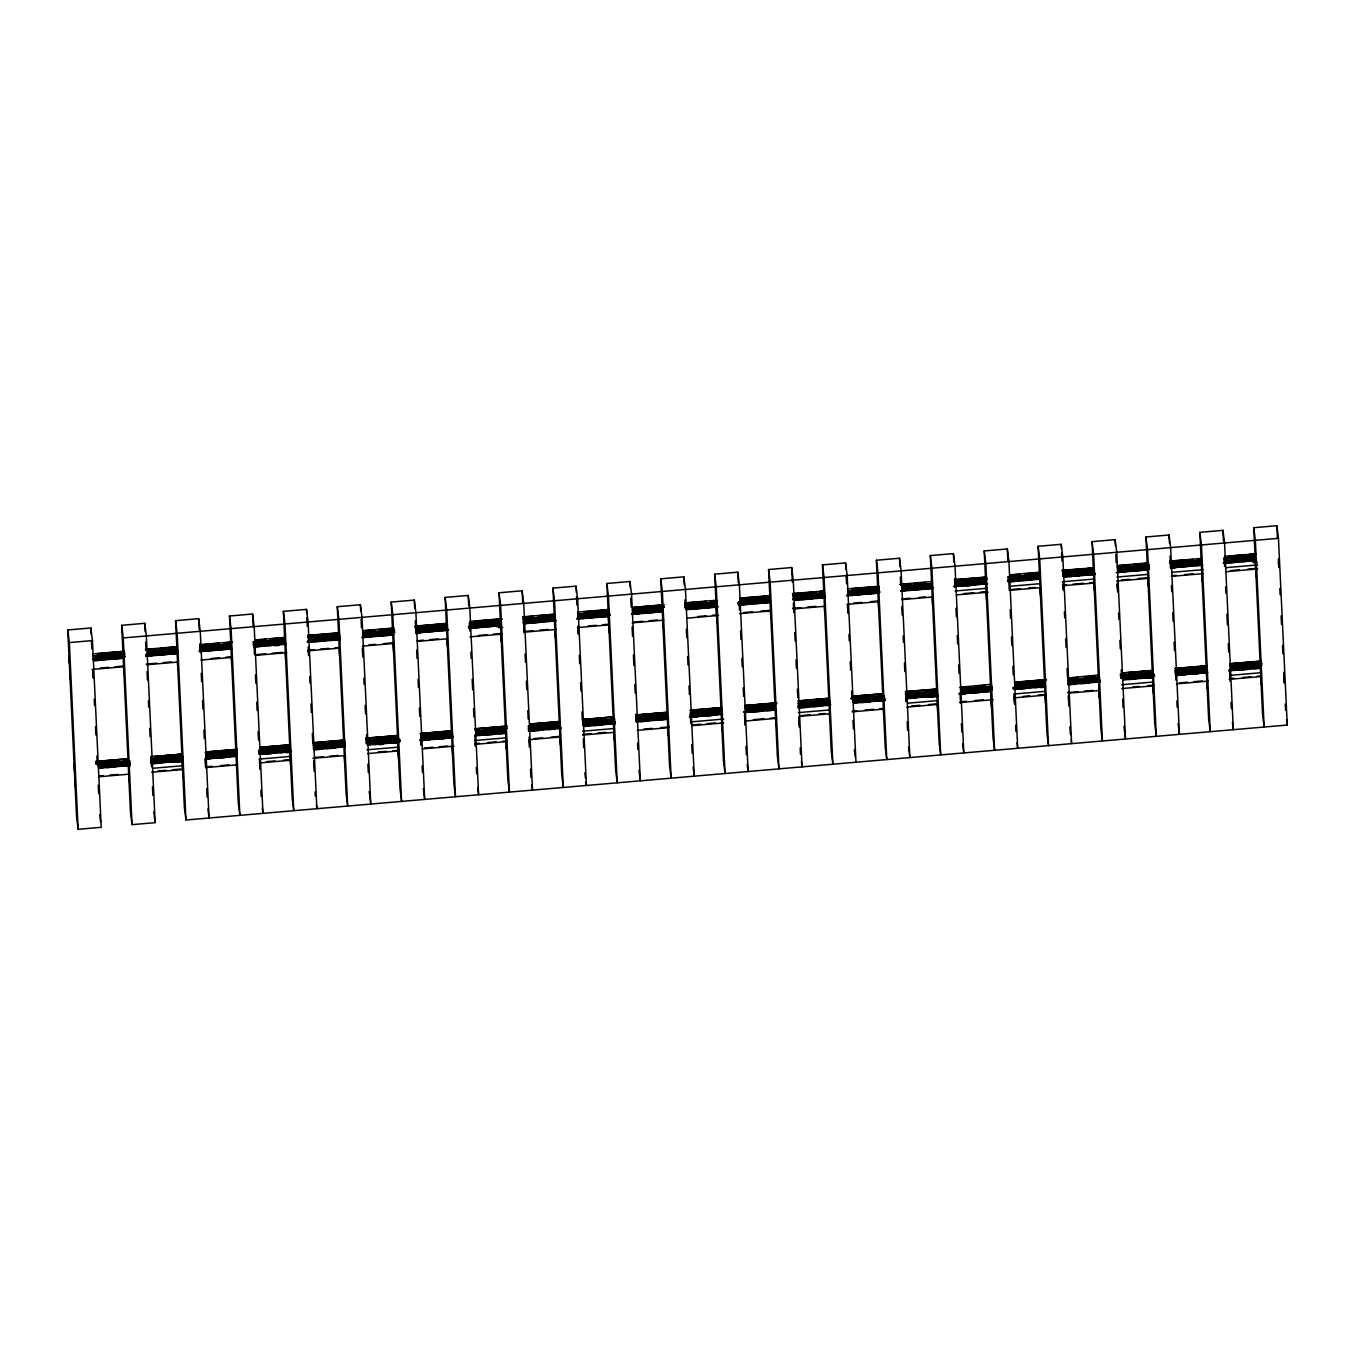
<?xml version="1.0" encoding="UTF-8"?>
<svg xmlns="http://www.w3.org/2000/svg" width="1355" height="1355" viewBox="0 0 1355 1355"><rect width="100%" height="100%" fill="white"/><g stroke="black" fill="none" stroke-linecap="round" stroke-linejoin="round"><path stroke-width="1.5" d="M67.75 629.956L90.853 627.975L92.445 640.593L101.235 827.295L78.133 829.294L76.541 816.675L67.75 629.956L69.342 642.575L78.133 829.294M121.662 625.316L144.765 623.317L146.357 635.935L155.148 822.654L132.045 824.653L130.453 812.035L121.662 625.316L123.254 637.934L132.045 824.653M1253.765 527.705L1255.357 540.323L1264.147 727.025L1262.555 714.407L1253.765 527.705L1276.867 525.706L1278.459 538.325L1287.25 725.044L185.957 819.995L184.365 807.377L175.574 620.658L198.677 618.676L200.269 631.295L209.06 818.014L207.925 808.986M229.486 616.017L231.078 628.635L239.869 815.354L238.26 802.736L229.486 616.017L252.589 614.018L254.181 626.637L262.972 813.356L262.277 807.953M283.381 611.376L284.99 623.994L293.764 810.697L292.172 798.078L283.381 611.376L306.501 609.377L308.093 621.996L316.884 808.715L316.426 805.107M337.293 606.718L338.886 619.337L347.676 806.056L346.084 793.437L337.293 606.718L360.396 604.737L362.005 617.355L370.779 804.057L369.187 791.439M391.205 602.077L392.798 614.696L401.588 801.398L399.996 788.779L391.205 602.077L414.308 600.079L415.9 612.697L424.691 799.416L423.336 788.593M445.118 597.42L446.71 610.038L455.5 796.757L453.908 784.139L445.118 597.42L468.22 595.438L469.812 608.056L478.603 794.758L477.688 787.56M499.03 592.779L500.622 605.397L509.412 792.099L507.82 779.481L499.03 592.779L522.132 590.78L523.724 603.398L532.515 790.117L531.837 784.714M552.942 588.121L554.534 600.739L563.324 787.458L561.732 774.84L552.942 588.121L576.044 586.139L577.637 598.758L586.427 785.46L585.97 781.869M606.854 583.48L608.446 596.098L617.236 782.817L615.627 770.199L606.854 583.48L629.956 581.481L631.549 594.1L640.339 780.819L638.967 769.996M660.749 578.822L662.358 591.457L671.132 778.16L669.539 765.541L660.749 578.822L683.869 576.84L685.461 589.459L694.251 776.178L693.099 767.15M714.661 574.181L716.253 586.8L725.044 773.519L723.451 760.9L714.661 574.181L737.764 572.183L739.373 584.801L748.146 771.52L747.249 764.305M768.573 569.54L770.165 582.159L778.956 768.861L777.364 756.242L768.573 569.54L791.676 567.542L793.268 580.16L802.058 766.879L801.381 761.459M822.485 564.883L824.077 577.501L832.868 764.22L831.276 751.602L822.485 564.883L845.588 562.901L847.18 575.519L855.97 762.221M876.397 560.242L877.989 572.86L886.78 759.562L885.188 746.944L876.397 560.242L899.5 558.243L901.092 570.862L909.883 757.581L908.511 746.757M930.309 555.584L931.901 568.202L940.692 754.921L939.1 742.303L930.309 555.584L953.412 553.602L955.004 566.221L963.795 752.923L962.66 743.912M984.221 550.943L985.813 563.561L994.604 750.264L992.995 737.645L984.221 550.943L1007.324 548.944L1008.916 561.563L1017.707 748.282L1017.012 742.879M1038.116 546.285L1039.725 558.904L1048.499 745.623L1046.907 733.004L1038.116 546.285L1061.236 544.304L1062.828 556.922L1071.619 743.624L1071.161 740.033M1092.028 541.644L1093.62 554.263L1102.411 740.982L1100.819 728.363L1092.028 541.644L1115.131 539.646L1116.74 552.264L1125.514 738.983L1123.922 726.365M1145.94 536.987L1147.533 549.605L1156.323 736.324L1154.731 723.706L1145.94 536.987L1169.043 535.005L1170.635 547.623L1179.426 734.342L1178.071 723.519M1199.852 532.346L1201.445 544.964L1210.235 731.683L1208.643 719.065L1199.852 532.346L1222.955 530.347L1224.547 542.965L1233.338 729.684L1232.423 722.469M69.342 642.575L92.445 640.593M123.254 637.934L1278.459 538.325M92.784 653.906L124.406 651.196M145.476 649.367L177.099 646.657M200.269 644.641L231.891 641.948M255.079 639.916L284.584 637.409M307.771 635.376L339.377 632.7M362.564 630.651L394.186 627.975M415.257 626.112L446.862 623.452L415.257 626.315M470.049 621.386L501.672 618.727M522.742 616.83L554.364 614.188M577.535 612.104L609.157 609.479M632.345 607.379L663.95 604.77M716.643 600.231L685.037 602.84L685.274 607.684M739.83 598.114L769.335 595.692M792.523 593.575L824.145 590.983M847.315 588.849L878.938 586.275M900.008 584.31L931.698 581.532M954.801 579.584L986.423 577.01M1009.611 574.859L1039.183 572.267M1062.303 570.32L1093.925 567.762M1117.096 565.594L1148.786 562.816M1169.788 561.038L1201.411 558.514L1197.193 558.904M1224.581 556.312L1256.204 553.805M97.001 653.754L124.406 651.399M145.493 649.756L156.028 648.672M160.246 648.317L177.099 646.86M200.303 645.031L219.256 643.219M223.473 642.863L231.908 642.304M255.079 640.136L265.631 639.408M269.831 638.866L282.501 637.951M307.771 635.58L339.411 633.039M364.681 630.685L375.233 629.956M379.434 629.414L392.103 628.5L383.685 629.414M474.284 621.234L501.706 619.049M522.759 617.05L533.328 616.322M537.512 615.78L554.364 614.323M583.87 611.783L609.208 609.784M632.345 607.599L663.967 604.872M685.037 603.06L706.158 601.417M710.325 600.875L716.693 600.502M741.947 598.148L769.386 595.963M792.523 593.795L815.761 591.966M819.927 591.424L824.145 591.068M851.55 588.697L878.989 586.512M900.025 584.513L910.611 583.785M914.777 583.243L925.363 582.515M954.818 579.788L986.491 577.247M1009.611 575.079L1020.213 574.334M1024.363 573.792L1037.066 572.877M1062.303 570.523L1083.441 568.88M1087.591 568.355L1093.976 567.982M1117.096 565.797L1129.816 564.883M1133.966 564.341L1146.669 563.426M1169.788 561.258L1193.044 559.429M1228.816 556.177L1256.271 553.975L1247.853 554.889M101.235 653.754L109.67 653.025M115.988 652.483L124.423 651.755M147.61 649.756L156.045 649.028L149.728 649.756M164.48 648.3L177.115 647.216M200.303 645.217L204.52 644.861M210.838 644.303L219.273 643.574M225.591 643.032L231.925 642.49M257.213 640.305L265.648 639.577M274.083 638.866L282.501 638.137M307.805 635.952L314.123 635.41M320.441 634.851L330.993 633.954M368.933 630.685L375.25 630.126M415.291 626.688L423.725 625.959L417.408 626.688M430.043 625.4L440.595 624.503M478.535 621.234L486.953 620.505M493.288 619.963L501.706 619.235M524.893 617.236L533.328 616.508M541.763 615.78L550.198 615.051M588.138 611.783L596.556 611.054M602.89 610.512L609.208 609.953M634.496 607.785L645.048 606.871M651.365 606.329L659.8 605.6M685.088 603.415L691.406 602.873L685.088 603.602M697.74 602.331L706.158 601.603L699.858 602.331M746.215 598.148L754.65 597.42M760.968 596.877L769.403 596.149M792.59 594.151L801.008 593.422M807.343 592.88L815.761 592.152M855.818 588.697L864.253 587.968M870.571 587.426L879.005 586.698M902.193 584.699L910.611 583.971M919.046 583.243L925.363 582.701M954.885 580.16L959.103 579.788M965.421 579.246L973.855 578.517M980.173 577.975L986.491 577.433M1011.795 575.248L1020.213 574.52L1013.913 575.248M1028.648 573.792L1037.083 573.063M1062.371 570.878L1068.705 570.336M1075.023 569.794L1083.458 569.066M1121.398 565.797L1129.816 565.069M1138.251 564.341L1146.686 563.612M1169.873 561.614L1178.308 560.885M1184.626 560.343L1193.061 559.615M1233.101 556.16L1241.536 555.431M103.353 653.754L109.687 653.212M118.105 652.483L124.44 651.941M166.597 648.317L177.132 647.402M200.32 645.59L204.537 645.031M212.955 644.303L219.29 643.76M259.33 640.305L265.648 639.763M276.2 638.866L282.518 638.307M307.805 636.139L314.14 635.58M322.558 634.868L330.993 634.14M371.033 630.685L375.25 630.312M385.802 629.414L392.12 628.856M432.16 625.417L440.595 624.689M480.652 621.234L486.97 620.692M495.405 619.963L501.723 619.404M527.01 617.236L533.345 616.677M543.88 615.78L550.198 615.238M590.255 611.783L596.573 611.24M605.008 610.512L609.225 610.14M636.613 607.785L645.048 607.057M653.483 606.329L659.8 605.787M748.333 598.148L754.65 597.606M763.085 596.877L769.403 596.336M794.691 594.151L801.025 593.609M809.46 592.88L815.778 592.338M857.935 588.697L864.253 588.155M872.688 587.426L879.005 586.884M904.293 584.699L910.628 584.157M921.163 583.243L925.38 582.887M954.902 580.516L959.103 579.974M967.538 579.246L973.855 578.704M982.29 577.975L986.508 577.62M1030.765 573.792L1037.083 573.25M1062.388 571.065L1068.705 570.523M1077.14 569.794L1083.458 569.252M1123.515 565.797L1129.833 565.255M1140.368 564.341L1146.686 563.799M1171.99 561.614L1178.308 561.072M1186.743 560.343L1193.061 559.801M1235.218 556.16L1241.536 555.618M1249.971 554.889L1256.288 554.347M170.815 648.317L177.149 647.775M436.395 625.417L440.612 625.045M640.847 607.785L645.065 607.43M954.902 580.702L959.12 580.346M93.072 655.905L124.677 653.178M147.864 651.179L177.37 648.639L147.881 651.349M200.557 646.64L230.062 644.099M253.25 642.101L284.872 639.374M308.059 637.375L339.665 634.648L308.076 637.544M362.852 632.649L394.474 629.923M447.167 625.366L415.545 628.093L447.184 625.553M470.354 623.368L499.86 620.827M523.047 618.829L554.669 616.102M609.462 611.376L577.84 614.103L609.479 611.545M632.649 609.377L664.272 606.65M685.342 604.838L716.964 602.111M740.152 600.113L769.657 597.572M792.844 595.573L824.45 592.846M847.637 590.848L879.26 588.121M902.447 586.122L931.952 583.565M955.139 581.566L986.745 578.839M1007.832 577.027L1039.437 574.3L1007.849 577.196M1062.625 572.301L1094.247 569.574M1117.435 567.576L1149.04 564.849M1170.127 563.036L1201.733 560.309M1224.92 558.311L1254.442 555.77M93.089 656.074L124.694 653.347M200.574 646.809L230.079 644.269M253.266 642.27L284.889 639.543M362.869 632.819L394.491 630.092M470.371 623.554L499.876 620.996M523.064 618.998L554.669 616.271M632.666 609.547L664.289 606.82M685.359 605.008L716.981 602.281M740.152 600.282L769.674 597.741M792.861 595.743L824.467 593.016M847.654 591.017L879.276 588.29M902.464 586.292L931.969 583.751M955.156 581.752L986.762 579.025M1062.642 572.471L1094.264 569.744M1117.452 567.745L1149.057 565.018M1170.144 563.206L1201.75 560.479M1224.937 558.48L1254.442 555.94M93.105 656.616L124.728 653.889M147.915 651.89L177.42 649.35M200.608 647.351L230.113 644.811M253.3 642.812L284.923 640.085M308.11 638.086L339.715 635.36M362.903 633.361L394.525 630.634M415.595 628.805L447.218 626.078M470.405 624.079L499.91 621.538M523.098 619.54L554.703 616.813M577.891 614.814L609.513 612.087M632.7 610.089L664.306 607.362M685.393 605.549L716.998 602.823M740.186 600.824L769.708 598.283M792.878 596.285L824.501 593.558M847.688 591.559L879.31 588.832M902.481 586.834L932.003 584.276M955.19 582.277L986.796 579.55M1007.883 577.738L1039.488 575.011M1062.676 573.013L1094.298 570.286M1117.485 568.287L1149.091 565.56M1170.178 563.748L1201.783 561.021M1224.971 559.022L1254.476 556.482M124.796 655.041L93.224 658.293M148 653.229L177.488 650.502M230.181 645.962L200.726 649.028M253.385 644.15L284.99 641.237M339.783 636.511L308.212 639.763M362.988 634.699L394.593 631.786M415.68 630.16L447.286 627.23M499.978 622.69L470.49 625.434L500.012 623.165M554.788 617.965L523.216 621.217M577.975 616.169L609.581 613.239M662.273 608.7L632.785 611.444L662.307 609.157M717.083 603.974L685.511 607.226M769.776 599.435L738.17 602.348L769.809 599.892M824.568 594.71L792.997 597.962M847.773 592.897L879.378 589.984M932.071 585.428L902.566 588.172L932.105 585.902M984.763 580.889L955.292 583.954M1039.556 576.163L1007.985 579.415M1094.366 571.437L1062.76 574.368L1094.4 571.912M1149.159 566.712L1117.587 569.964M1172.363 564.916L1201.851 562.173M1254.544 557.633L1225.089 560.699M148 653.313L177.539 650.959L148.034 653.567M253.385 644.218L285.024 641.694L253.419 644.489M362.988 634.767L394.627 632.243M415.68 630.227L447.319 627.704L415.714 630.482M577.992 616.237L609.615 613.713L578.009 616.491M847.773 592.965L879.412 590.441L847.807 593.236M1172.363 564.984L1201.902 562.63M363.021 635.038L394.644 632.311M470.507 625.756L500.029 623.215M632.819 611.766L662.324 609.225M738.204 602.687L769.809 599.96M902.599 588.51L932.105 585.97M1062.794 574.689L1094.4 571.962M1172.397 565.238L1201.902 562.698M93.292 658.835L124.914 656.108M145.984 654.296L177.607 651.569M200.794 649.57L230.299 647.029M253.487 645.031L285.092 642.304M308.279 640.305L339.902 637.578M363.089 635.58L392.594 633.039M415.782 631.04L447.387 628.313M468.474 626.484L500.08 623.757M523.267 621.759L554.889 619.032M578.077 617.033L609.682 614.306M632.87 612.308L662.392 609.767M685.562 607.768L717.185 605.041M738.255 603.229L769.877 600.502M793.065 598.504L824.687 595.777M847.857 593.778L879.48 591.051M902.667 589.052L932.172 586.512M955.36 584.513L984.865 581.956M1008.052 579.957L1039.675 577.23M1062.862 575.231L1094.467 572.521M1117.655 570.506L1149.277 567.796M1170.347 565.967L1201.97 563.24M1225.157 561.241L1254.662 558.7M93.343 659.224L124.948 656.498M146.035 654.685L177.641 651.958M200.828 649.96L230.333 647.419M253.521 645.42L285.143 642.693M308.33 640.695L339.936 637.968M363.123 635.969L392.645 633.412M415.816 631.413L447.438 628.686M468.508 626.874L500.13 624.147M523.318 622.148L554.94 619.421M578.111 617.423L609.733 614.696M632.921 612.697L662.426 610.157M685.613 608.158L717.235 605.431M738.306 603.619L769.928 600.892M793.115 598.893L824.721 596.166M847.908 594.168L879.53 591.441M902.718 589.442L932.223 586.901M955.411 584.903L984.916 582.345M1008.103 580.346L1039.708 577.62M1062.896 575.621L1094.518 572.894M1117.706 570.895L1149.311 568.168M1170.398 566.356L1202.021 563.629M1225.191 561.631L1254.713 559.09M93.376 659.597L124.999 656.887M146.069 655.058L177.691 652.331M200.879 650.332L230.384 647.792M253.571 645.793L285.194 643.066M308.364 641.067L339.986 638.341M363.174 636.342L392.679 633.801M415.866 631.803L447.489 629.076M468.559 627.263L500.181 624.536M523.369 622.538L554.974 619.811M578.162 617.812L609.784 615.085M632.971 613.087L662.476 610.529M685.664 608.53L717.269 605.804M738.356 603.991L769.962 601.264M793.149 599.266L824.772 596.539M847.959 594.54L879.564 591.813M902.752 589.815L932.274 587.274M955.444 585.275L984.966 582.735M1008.137 580.736L1039.759 578.009M1062.947 576.01L1094.569 573.284M1117.739 571.285L1149.362 568.558M1170.449 566.729L1202.054 564.002M1225.242 562.003L1254.747 559.463M93.427 659.97L122.932 657.429M145.984 655.617L177.742 652.704M198.812 650.891L231.824 648.215M253.622 646.166L286.244 643.523M307.28 641.711L340.037 638.713M362.039 636.986L393.628 634.259M415.917 632.175L448.403 629.55M468.61 627.619L501.062 625.011M523.403 622.894L555.821 620.285M576.891 618.473L609.818 615.441M631.65 613.747L663.256 611.02M685.698 608.903L718.015 606.295M738.39 604.364L770.673 601.755M793.2 599.638L825.432 597.03M846.502 595.218L879.615 592.186M901.261 590.492L932.867 587.765M953.92 585.953L985.525 583.226M1008.188 581.092L1040.284 578.5M1062.998 576.366L1095.06 573.792M1117.79 571.641L1149.413 568.914M1170.483 567.101L1202.478 564.527M1223.548 562.715L1255.137 559.988M93.478 660.342L120.866 657.971M146.171 655.786L177.776 653.059M200.963 651.061L230.469 648.52M253.656 646.521L285.278 643.794M310.566 641.609L340.071 639.069M363.259 637.07L392.764 634.53L392.425 627.924M415.951 632.531L447.573 629.804M468.644 627.992L498.166 625.434M523.453 623.266L555.076 620.539M578.246 618.541L607.768 615.983M633.056 613.815L662.561 611.257M687.849 609.089L717.371 606.532M738.441 604.72L770.063 601.993M793.251 599.994L824.856 597.267M848.044 595.268L879.666 592.542M900.736 590.729L932.359 588.002M955.546 586.004L985.051 583.463M1008.239 581.464L1039.844 578.737M1065.149 576.553L1094.654 574.012M1117.841 572.013L1147.346 569.456M1170.534 567.457L1202.139 564.73M1223.226 562.918L1254.832 560.191M95.629 660.512L104.047 659.783M110.382 659.224L120.917 658.327M146.204 656.142L152.539 655.6M158.857 655.058L167.292 654.33M173.609 653.788L177.827 653.415M205.232 651.061L215.767 650.146M219.984 649.773L230.519 648.876M253.707 646.877L262.142 646.149M268.459 645.607L278.995 644.692M314.834 641.609L325.369 640.695M331.687 640.153L340.122 639.424M363.309 637.426L371.744 636.698M378.062 636.156L388.597 635.241M416.002 632.887L420.219 632.514M424.437 632.158L434.972 631.244M441.29 630.702L447.624 630.16M472.912 627.975L481.347 627.246M487.665 626.704L498.2 625.79M523.487 623.605L529.822 623.063M534.039 622.707L544.574 621.793M550.892 621.251L555.11 620.878M582.515 618.524L593.05 617.609M597.267 617.253L607.802 616.339M633.107 614.154L639.424 613.612M645.742 613.07L654.177 612.341M692.117 609.073L702.652 608.158M706.87 607.802L717.405 606.888M738.492 605.075L749.027 604.161M755.345 603.619L770.097 602.348M801.72 599.621L812.255 598.707M818.572 598.165L824.907 597.623M850.195 595.438L860.73 594.523M864.947 594.168L875.482 593.253M900.787 591.085L905.005 590.712M911.322 590.17L921.857 589.256M928.175 588.714L932.392 588.358M959.797 585.987L970.332 585.089M974.55 584.716L985.085 583.802M1008.272 581.803L1016.707 581.075M1023.025 580.533L1031.46 579.805M1069.4 576.536L1079.935 575.638M1084.152 575.265L1094.688 574.351M1117.875 572.352L1126.31 571.624M1132.628 571.082L1141.062 570.353M1170.568 567.813L1174.785 567.457M1179.002 567.084L1189.538 566.187M1195.872 565.628L1202.19 565.086M1225.377 563.087L1235.912 562.19M1242.23 561.631L1252.782 560.733M93.732 660.817L123.034 658.276M146.069 656.294L177.471 653.584M200.489 651.603L231.908 648.893M253.724 647.046L284.245 644.387M307.365 642.389L340.173 639.763M362.124 637.663L393.712 634.936M416.019 633.056L448.488 630.227M469.541 628.398L501.147 625.671M523.521 623.774L555.906 620.963M576.976 619.133L608.564 616.423M631.735 614.425L663.34 611.698M686.511 609.699L718.099 606.972M739.169 605.16L770.758 602.433M793.928 600.434L825.517 597.707M846.587 595.895L878.176 593.168M900.804 591.254L932.951 588.443M954.005 586.63L987.71 583.717M1008.306 581.973L1040.369 579.178M1063.54 577.179L1095.145 574.469M1116.198 572.64L1147.804 569.913M1170.601 567.982L1202.562 565.204M1223.633 563.375L1255.221 560.665M274.862 645.725L279.079 645.37M416.087 633.547L420.304 633.192M496.184 626.654L500.401 626.281M966.217 586.122L970.417 585.75M1170.652 568.49L1174.87 568.118M498.454 627.687L502.688 627.399M1253.036 562.63L1257.271 562.342M955.173 591L986.677 588.29M1009.78 586.292L1039.183 583.768M1062.286 581.769L1093.79 579.059M1116.893 577.061L1148.413 574.351M1171.516 572.352L1203.02 569.642M1226.123 567.643L1257.626 564.933M100.321 668.066L108.688 667.338M114.972 666.796L123.356 666.067M146.374 664.086L156.841 663.188M163.125 662.646L171.492 661.918M211.278 658.496L219.646 657.768M225.929 657.226L232.213 656.684M257.331 654.516L265.716 653.804M271.999 653.262L282.467 652.348M307.687 650.18L314.004 649.638M320.339 649.079L328.774 648.368M335.091 647.809L339.309 647.453M368.814 644.912L375.149 644.353M383.584 643.642L394.119 642.727M417.306 640.729L423.624 640.187M429.958 639.628L438.393 638.899M478.434 635.461L486.868 634.733M493.203 634.174L501.638 633.462M524.825 631.447L533.243 630.736M539.578 630.177L548.013 629.448M588.07 626.01L596.488 625.282M602.823 624.723L609.14 624.181M634.445 621.996L642.88 621.268M649.197 620.726L657.632 619.997M697.69 616.542L706.124 615.831M712.442 615.272L716.66 614.916M744.064 612.545L752.499 611.816M760.934 611.088L769.352 610.377M792.556 608.361L800.974 607.65M807.309 607.091L815.744 606.363M853.684 603.094L862.119 602.365M870.554 601.637L878.989 600.909M902.176 598.91L910.611 598.199M919.029 597.47L925.363 596.911M963.303 593.642L973.839 592.745M980.173 592.186L986.491 591.644M1011.795 589.459L1020.23 588.731M1028.648 588.019L1034.983 587.46M1062.388 585.106L1066.605 584.733M1072.923 584.191L1083.475 583.277M1089.793 582.735L1094.01 582.379M1121.415 580.008L1129.85 579.279M1138.285 578.551L1148.82 577.653M1172.007 575.655L1176.225 575.282M1184.66 574.554L1193.094 573.826M1231.034 570.557L1239.469 569.828M1247.904 569.1L1256.119 568.406M92.021 669.455L123.441 666.745M146.459 664.763L177.861 662.053M200.896 660.071L232.298 657.361M255.333 655.38L286.735 652.67M307.754 650.857L339.36 648.13M362.53 646.132L394.119 643.405M417.289 641.406L446.777 638.866M469.948 636.867L501.536 634.14M524.707 632.141L556.312 629.431M577.365 627.602L608.971 624.875M632.141 622.877L663.73 620.167M686.9 618.168L718.506 615.441M739.559 613.629L771.164 610.902M794.335 608.903L823.823 606.363M846.994 604.364L878.582 601.637M901.753 599.638L933.341 596.911M956.511 594.913L988.117 592.186M1009.17 590.374L1040.776 587.647M1063.946 585.648L1093.434 583.107M1116.605 581.109L1148.193 578.382M1171.364 576.383L1202.969 573.656M1226.139 571.674L1257.728 568.948M150.625 756.751L182.248 754.024M237.057 749.298L205.418 752.025L237.023 749.417M290.495 760.595L290.834 767.929L289.75 744.81L260.228 747.299L289.716 744.877M312.92 742.743L344.543 740.033M397.235 735.494L365.613 738.204L397.218 735.63M420.423 733.478L452.045 730.768L420.389 733.58M475.215 728.753L506.838 726.043M559.53 721.487L530.025 724.027L559.496 721.673M582.718 719.488L614.34 716.761M721.825 707.496L690.203 710.223L721.792 707.7M745.013 705.498L776.635 702.771M799.806 700.772L829.328 698.232L797.722 701.009M852.498 696.216L882.02 693.692M936.83 688.967L905.191 691.677L936.762 689.204M991.623 684.241L959.95 687.273M1014.793 682.226L1046.433 679.516M1099.125 674.959L1067.452 678.008M1151.818 670.42L1122.296 672.961L1151.75 670.708M1174.988 668.422L1206.611 665.695M1229.798 663.696L1261.42 660.969M150.608 756.835L182.231 754.125M312.903 742.845L344.526 740.169M475.199 728.855L506.804 726.195M582.684 719.59L614.34 716.812M666.982 712.425L635.376 715.034L667.033 712.222L667.456 719.505M744.962 705.599L776.584 702.991M852.464 696.318L881.97 693.929L877.752 694.353M1014.743 682.327L1046.365 679.77M1174.92 668.523L1206.543 665.999M1229.73 663.798L1261.353 661.274M95.832 761.967L119.003 759.782M123.22 759.41L127.438 759.054M154.843 756.683L182.231 754.329M205.435 752.516L237.04 749.603M264.428 747.249L289.75 745.233M312.92 743.065L323.472 742.337M327.673 741.795L344.526 740.338M365.596 738.526L369.847 738.34M374.031 737.798L397.235 735.968M420.406 733.8L449.928 731.429M475.199 729.075L479.45 728.888M483.633 728.346L496.303 727.432M500.486 726.89L506.838 726.517M532.109 724.163L559.547 721.978M582.684 719.793L605.905 717.981M641.711 714.712L667.033 712.713M690.186 710.528L700.755 709.8L692.337 710.714M704.939 709.258L715.508 708.529L709.19 709.258M744.979 705.803L776.635 703.262M799.772 701.077L810.358 700.349M814.524 699.807L827.227 698.892M852.464 696.538L873.585 694.895M907.257 691.812L919.96 690.898M924.127 690.356L936.83 689.441M1018.977 682.175L1029.563 681.446M1033.73 680.904L1046.433 679.99M1128.563 672.724L1151.818 670.911M1174.937 668.726L1187.641 667.812M1191.79 667.287L1206.611 666.186L1196.092 667.27M1229.73 664.001L1261.42 661.46M95.849 762.137L104.267 761.408M110.602 760.866L119.02 760.138M159.077 756.683L167.512 755.955L161.194 756.683M173.83 755.413L182.264 754.684L175.947 755.413M205.452 752.686L213.87 751.957M220.204 751.415L228.622 750.687M268.68 747.232L277.114 746.52M283.432 745.961L289.75 745.419M315.054 743.234L323.472 742.506M331.907 741.795L340.342 741.066M365.63 738.882L369.847 738.509M378.282 737.781L386.717 737.069M393.035 736.51L397.252 736.155M424.657 733.783L435.192 732.886L426.774 733.783M441.51 732.344L449.945 731.615L443.627 732.344M475.232 729.43L479.45 729.058L475.249 729.617M487.885 728.329L496.32 727.618M536.36 724.163L544.795 723.435M551.112 722.893L559.547 722.164M582.735 720.166L591.17 719.437M597.487 718.895L605.922 718.167M645.962 714.712L654.397 713.983M660.715 713.441L667.05 712.882M745.03 706.158L749.247 705.803M755.565 705.261L764 704.532M770.318 703.99L776.652 703.431L772.435 703.99M801.94 701.263L810.375 700.535M818.793 699.807L827.227 699.078M858.85 696.351L852.515 696.893L858.85 696.538M865.168 695.809L873.602 695.081M911.542 691.812L919.977 691.084M928.395 690.356L936.83 689.627M960.017 687.629L968.452 686.9M974.77 686.358L985.305 685.444L976.887 686.358M1023.245 682.175L1029.58 681.633L1025.362 682.175M1037.998 680.904L1044.332 680.362M1069.62 678.178L1078.055 677.449M1084.373 676.907L1094.908 675.993M1132.848 672.724L1141.283 671.995M1147.6 671.453L1151.818 671.081M1179.223 668.726L1187.658 667.998M1229.815 664.357L1236.133 663.815M1242.45 663.273L1250.885 662.544M1257.203 662.002L1261.42 661.63M97.95 762.137L104.284 761.595M112.719 760.866L119.037 760.324M207.569 752.686L213.887 752.144M222.322 751.415L228.639 750.873M270.797 747.249L277.114 746.69M285.549 745.961L289.767 745.606M317.172 743.234L323.489 742.692M334.024 741.795L340.342 741.236M365.647 739.068L369.864 738.695M380.399 737.798L386.717 737.239M490.002 728.346L496.32 727.787M538.477 724.163L544.795 723.621M553.23 722.893L559.547 722.334M584.852 720.166L591.17 719.624M599.604 718.895L605.922 718.336M648.08 714.712L654.397 714.17M662.832 713.441L667.05 713.069M694.454 710.714L700.772 710.172M711.307 709.258L715.525 708.885M745.047 706.531L749.247 705.989M757.682 705.261L764 704.719M804.057 701.263L810.375 700.721M820.91 699.807L827.244 699.265M867.285 695.809L873.602 695.267M913.66 691.812L919.977 691.27M930.512 690.356L936.847 689.814M962.135 687.629L968.452 687.087M1040.115 680.904L1044.332 680.549M1071.737 678.178L1078.055 677.635M1086.49 676.907L1094.925 676.179M1120.229 674.18L1124.43 673.638M1134.965 672.724L1141.3 672.182M1181.34 668.726L1187.658 668.184M1198.21 667.27L1206.628 666.541M1229.815 664.543L1234.032 664.187M1244.567 663.273L1250.902 662.731M430.992 733.8L435.209 733.428M745.047 706.717L749.264 706.362M981.122 686.358L985.339 686.003M1090.724 676.907L1094.942 676.552M1202.427 667.287L1206.644 666.914M96.103 763.559L127.709 760.832M150.896 758.834L182.519 756.107M205.706 754.108L237.311 751.381M313.191 744.844L344.814 742.117M397.506 737.577L365.884 740.304L397.523 737.747M420.694 735.579L452.299 732.852M475.486 730.853L507.109 728.126M582.989 721.571L614.611 718.844M635.681 717.032L667.304 714.305M690.474 712.307L722.096 709.58L690.491 712.476M745.284 707.581L774.789 705.04M829.599 700.315L797.976 703.042L829.616 700.484M850.669 698.503L882.291 695.776M905.479 693.777L937.084 691.05M1015.081 684.326L1044.586 681.768M1067.774 679.77L1099.379 677.043M1120.466 675.23L1152.072 672.503M1175.259 670.505L1206.882 667.778M1261.674 663.052L1230.069 665.779L1261.691 663.239M96.12 763.729L129.843 760.832M150.913 759.003L182.535 756.276M205.723 754.278L237.328 751.551M313.208 745.013L344.831 742.286M420.711 735.748L452.316 733.021M475.503 731.023L507.126 728.296M583.006 721.758L614.611 719.031M635.698 717.202L667.321 714.475M745.301 707.75L774.806 705.21M852.786 698.486L884.409 695.759M905.496 693.946L937.101 691.219M1015.098 684.495L1044.603 681.955M1067.791 679.956L1099.396 677.229M1120.483 675.4L1152.089 672.673M1175.276 670.674L1206.899 667.964M96.137 764.271L129.877 761.358M150.947 759.545L182.569 756.818M205.74 754.82L237.362 752.093M258.449 750.28L290.055 747.554M313.242 745.555L344.864 742.828M365.935 741.016L397.557 738.289M420.744 736.29L452.35 733.563M475.537 731.565L505.042 729.007M528.23 727.008L559.852 724.281M583.04 722.283L614.645 719.556M635.732 717.744L667.338 715.017M690.525 713.018L722.147 710.291M745.335 708.292L774.84 705.752M798.027 703.753L829.633 701.026M852.82 699.028L884.442 696.301M905.513 694.488L937.135 691.761M960.322 689.763L991.945 687.036M1015.115 685.037L1044.637 682.48M1067.825 680.481L1099.43 677.754M1120.517 675.942L1152.123 673.215M1175.31 671.216L1206.932 668.489M1230.12 666.491L1261.725 663.764M98.339 765.507L129.945 762.509M151.032 760.968L182.637 757.97M237.43 753.245L205.841 756.242L237.481 753.77M258.534 751.686L290.122 748.705M344.932 743.98L313.327 746.961L344.966 744.505M399.725 739.254L366.019 742.421L399.776 739.779M420.829 737.696L452.418 734.715M505.11 730.159L475.622 732.97L505.161 730.684M559.92 725.433L528.315 728.431L559.971 725.958M583.124 723.706L614.713 720.708M667.422 716.168L635.817 719.166L667.456 716.693M690.627 714.441L722.215 711.443M774.908 706.904L745.419 709.715L774.958 707.429M829.717 702.178L798.112 705.159L829.751 702.703M852.922 700.433L884.51 697.452M937.203 692.913L905.614 695.894L937.254 693.438M992.012 688.188L960.407 691.169L992.046 688.713M1015.217 686.443L1044.705 683.631M1099.498 678.923L1067.909 681.904L1099.549 679.448M1120.602 677.365L1154.308 674.197M1207 669.641L1175.395 672.639L1207.034 670.166M1261.793 664.915L1230.205 667.913L1261.844 665.441M98.339 765.575L129.978 763.034M151.049 761.036L182.671 758.495M258.534 751.754L290.173 749.23M420.829 737.764L452.468 735.24M583.124 723.773L614.764 721.25M690.627 714.508L722.266 711.968M852.922 700.501L884.561 697.977M1015.217 686.511L1044.739 684.173M1120.602 677.432L1154.341 674.722M98.424 766.32L130.046 763.593M151.116 761.764L182.739 759.037M205.926 757.038L235.431 754.498M258.619 752.499L290.241 749.772M313.428 747.774L345.034 745.047M366.121 743.234L399.844 740.321M420.914 738.509L452.536 735.782M475.724 733.783L505.229 731.243M528.416 729.244L560.022 726.517M583.209 724.519L614.831 721.792M635.902 719.962L667.524 717.235M690.711 715.237L722.317 712.51M745.504 710.511L775.026 707.971M798.197 705.972L829.819 703.245M853.006 701.246L884.629 698.519M905.699 696.707L937.321 693.98M960.492 691.982L992.114 689.255M1013.201 687.442L1044.807 684.715M1067.994 682.717L1099.616 679.99M1120.687 678.161L1154.409 675.264M1175.496 673.435L1207.102 670.725M1230.289 668.709L1259.794 666.169M98.475 766.693L130.097 763.966M151.167 762.154L182.79 759.427M205.977 757.428L235.482 754.887M258.67 752.889L290.275 750.162M313.462 748.163L345.085 745.436M368.272 743.438L399.877 740.711M420.965 738.898L452.57 736.172M475.757 734.173L505.28 731.632M528.45 729.617L560.072 726.907M583.26 724.891L614.882 722.181M635.952 720.352L667.575 717.625M690.745 715.626L722.367 712.899M745.555 710.901L775.06 708.36M798.247 706.362L829.87 703.635M853.057 701.636L884.663 698.909M905.75 697.097L937.355 694.37M960.543 692.371L992.165 689.644M1013.235 687.832L1044.857 685.105M1068.045 683.106L1099.65 680.379M1122.838 678.381L1154.46 675.654M1175.53 673.825L1207.153 671.098M1230.34 669.099L1259.845 666.558M98.525 767.082L130.131 764.356M151.218 762.543L182.823 759.816M206.011 757.818L235.533 755.26M258.703 753.261L290.326 750.535M313.513 748.536L345.135 745.809M368.306 743.81L399.928 741.083M420.999 739.271L452.621 736.544M475.808 734.546L505.313 732.005M528.501 730.006L560.123 727.279M583.311 725.281L614.916 722.554M636.003 720.741L667.609 718.015M690.796 716.016L722.418 713.289M745.606 711.29L775.111 708.733M798.298 706.734L829.904 704.007M853.091 702.009L884.713 699.282M905.784 697.469L937.406 694.742M960.593 692.744L992.199 690.017M1013.286 688.205L1044.908 685.478M1068.079 683.479L1099.701 680.752M1122.889 678.753L1154.511 676.026M1175.581 674.214L1207.203 671.487M1230.374 669.489L1259.896 666.931M98.559 767.455L130.182 764.728M151.252 762.899L182.874 760.172M206.062 758.173L235.567 755.633M258.754 753.634L290.377 750.907M313.564 748.909L345.169 746.182M368.357 744.183L399.979 741.456M421.049 739.644L452.672 736.917M475.859 734.918L505.364 732.378M528.552 730.379L560.157 727.652M583.344 725.653L614.967 722.926M636.037 721.097L667.659 718.37M690.847 716.372L722.452 713.645M743.539 711.832L775.145 709.105M798.332 707.107L829.954 704.38M853.142 702.381L884.764 699.654M905.834 697.842L937.457 695.115M960.627 693.116L990.149 690.576M1013.337 688.577L1044.942 685.85M1068.13 683.852L1099.752 681.125M1122.939 679.126L1154.545 676.399M1175.632 674.57L1207.237 671.843M1230.425 669.844L1259.93 667.304M98.779 767.608L130.182 764.898M151.116 763.085L182.519 760.392M205.554 758.394L236.956 755.684M259.991 753.702L291.393 750.992M314.512 749.01L344.001 746.453M367.171 744.471L398.776 741.744M419.83 739.915L451.435 737.205M474.606 735.206L506.194 732.479M529.365 730.481L560.97 727.754M584.14 725.755L613.629 723.214M636.799 721.216L668.388 718.489M689.458 716.676L721.046 713.95M744.217 711.951L775.805 709.224M798.976 707.225L830.581 704.498M853.752 702.5L883.24 699.959M906.41 697.961L937.999 695.251M959.069 693.421L990.657 690.694M1013.828 688.713L1045.433 685.986M1068.604 683.987L1100.192 681.26M1123.363 679.262L1152.851 676.721M1176.021 674.722L1207.61 671.995M1228.68 670.183L1260.269 667.456M100.71 767.624L130.232 765.084M151.608 766.811L151.116 756.683L151.387 763.322L182.925 760.545M206.112 758.546L235.618 755.988M258.805 753.99L290.41 751.263M313.598 749.264L345.22 746.537M368.408 744.539L397.913 741.998L397.574 735.426L398.658 758.529L398.302 751.212M421.1 739.999L452.705 737.272M478.01 735.088L505.398 732.733M528.586 730.735L560.208 728.008M583.395 726.009L615.001 723.282M636.088 721.47L665.593 718.912M690.881 716.744L722.503 714.017M745.69 712.019L775.196 709.461M798.383 707.462L830.005 704.736M855.293 702.568L884.798 700.01M905.885 698.198L937.491 695.471M960.678 693.472L990.183 690.931M1013.371 688.933L1044.993 686.206M1068.18 684.207L1099.786 681.48M1122.973 679.482L1152.478 676.941M1175.75 675.671L1207.288 672.216M1232.576 670.031L1259.981 667.659M98.864 768.285L130.266 765.44M151.201 763.763L182.959 760.883M205.638 759.071L237.04 756.361M260.075 754.379L291.477 751.669M313.649 749.62L345.254 746.893M367.256 745.131L398.861 742.421M419.914 740.592L451.52 737.882M474.69 735.884L506.279 733.157M528.636 731.09L561.055 728.431M584.225 726.432L615.051 723.638M636.884 721.893L668.472 719.166M689.543 717.354L722.554 714.356M744.302 712.628L775.89 709.901M798.434 707.818L830.666 705.176M853.836 703.177L884.849 700.366M905.919 698.553L938.083 695.911M959.154 694.099L990.742 691.372M1013.913 689.373L1045.518 686.663M1068.214 684.563L1100.277 681.938M1123.447 679.939L1152.936 677.398M1207.695 672.673L1175.717 675.281L1184.185 674.909M1228.765 670.861L1260.353 668.134M107.113 767.608L115.531 766.879M121.865 766.337L130.317 765.778M153.471 763.61L161.922 763.051M170.34 762.154L183.01 761.239M206.163 759.054L210.381 758.698M216.715 758.156L225.167 757.597M265.19 753.973L271.525 753.6M279.943 752.702L290.495 751.957M313.666 749.789L320.017 749.417M326.318 748.705L334.77 748.146M374.793 744.522L383.245 743.963M389.546 743.251L397.997 742.692M421.168 740.524L429.62 739.966M438.021 739.068L444.372 738.695M484.396 735.071L492.847 734.512M499.148 733.8L505.5 733.428M530.77 731.073L539.222 730.514M547.623 729.617L553.975 729.244M593.998 725.619L602.45 725.061M610.851 724.163L615.102 723.976M640.373 721.622L648.825 721.063M657.226 720.166L665.661 719.437M690.948 717.252L697.3 716.88M703.601 716.168L712.053 715.609M752.076 711.985L760.528 711.426M766.828 710.714L775.28 710.155M798.451 707.988L806.903 707.429M813.203 706.717L821.655 706.158M861.678 702.534L870.13 701.975M876.431 701.263L884.883 700.704M908.053 698.536L916.505 697.977M924.906 697.08L937.575 696.165M960.746 693.997L964.98 693.811M971.281 693.082L979.733 692.524M986.034 691.812L990.251 691.457M1017.656 689.085L1026.108 688.526M1034.509 687.629L1042.96 687.087M1068.248 684.732L1074.583 684.36M1080.883 683.631L1089.335 683.089M1129.359 679.465L1135.71 679.075M1144.111 678.178L1152.58 677.635L1152.309 670.352M1190.486 674.18L1198.938 673.638M1238.961 670.014L1247.413 669.455M1253.714 668.726L1260.065 668.354M176.726 762.103L183.044 761.561M286.328 752.652L290.546 752.296M379.078 744.657L383.279 744.302M929.191 697.232L937.626 696.504M960.814 694.505L965.031 694.133M1040.911 687.595L1045.111 687.222M153.471 768.234L182.603 765.711M259.212 759.105L290.427 756.412M367.019 749.823L398.251 747.13M474.843 740.524L506.059 737.831M582.667 731.226L613.883 728.533M690.474 721.927L723.79 719.048M798.298 712.628L829.514 709.935M908.206 703.143L937.338 700.637M1013.947 694.031L1045.162 691.338M1121.754 684.732L1152.986 682.039M1229.578 675.434L1260.794 672.741M99.169 776.076L103.37 775.704M109.636 775.162L118.021 774.45M157.79 771.012L166.174 770.301M172.458 769.759L180.825 769.03M205.943 766.862L212.227 766.32M220.611 765.609L228.978 764.881M266.664 761.629L275.031 760.9M283.415 760.189L289.699 759.647M314.936 757.462L323.371 756.734M329.688 756.192L338.123 755.463M378.18 752.008L386.615 751.297M392.933 750.738L399.251 750.196M424.555 748.011L432.99 747.283M439.308 746.74L447.743 746.012M475.148 743.658L479.365 743.285M487.8 742.557L496.235 741.829M502.553 741.287L506.77 740.931M534.175 738.56L542.61 737.831M551.045 737.103L559.48 736.375M582.667 734.376L591.102 733.665M597.42 733.106L605.854 732.378M643.794 729.109L652.229 728.38M660.664 727.652L669.099 726.924M692.286 724.925L700.721 724.197M707.039 723.655L715.474 722.926M753.414 719.657L763.966 718.743M770.284 718.201L776.601 717.659M801.906 715.474L810.341 714.746M818.776 714.017L825.093 713.475M852.498 711.121L856.716 710.748M865.151 710.02L873.585 709.292M879.903 708.75L884.121 708.394M911.525 706.023L919.96 705.294M928.395 704.566L936.83 703.838M962.118 701.67L966.335 701.297M974.77 700.569L983.205 699.841M1023.262 696.385L1029.58 695.843M1038.015 695.115L1044.332 694.573M1067.52 692.574L1078.072 691.66M1084.39 691.118L1092.824 690.389M1132.882 686.934L1139.199 686.392M1147.634 685.664L1153.952 685.122M1179.257 682.937L1187.691 682.209M1194.009 681.667L1202.444 680.938M1229.849 678.584L1234.066 678.211M1242.501 677.483L1250.936 676.755M1257.152 676.23L1261.251 675.874M99.254 776.754L128.573 774.213M151.608 772.231L183.01 769.521M206.028 767.54L237.447 764.83M260.465 762.848L289.784 760.324M312.903 758.326L344.492 755.599M367.662 753.6L399.251 750.873M422.421 748.892L454.027 746.165M475.08 744.335L506.685 741.625M529.856 739.627L559.344 737.069M582.515 735.088L614.103 732.361M637.273 730.362L668.879 727.635M692.049 725.636L723.638 722.909M744.708 721.097L776.296 718.37M799.467 716.372L828.955 713.831M852.126 711.832L883.714 709.105M906.885 707.107L938.49 704.38M959.543 702.568L993.249 699.671M1014.319 697.842L1045.908 695.115M1069.078 693.116L1098.566 690.576M1121.737 688.577L1153.342 685.867M1176.513 683.869L1208.101 681.142M1229.171 679.329L1260.76 676.602M1278.798 567.118L1278.409 561.8M1283.846 673.926L1283.964 674.942M1286.573 719.624L1287.25 725.044M1255.323 560.97L1254.984 553.636M1255.729 569.439L1256.068 576.756L1255.492 564.883M1260.472 668.455L1260.133 661.138M1260.861 676.924L1261.217 684.258M1224.53 563.629L1224.243 557.87M1229.967 678.821L1229.663 671.03M1201.411 565.611L1201.072 558.209M1202.156 581.397L1201.817 573.995M1206.56 673.113L1206.221 665.695L1207.305 688.899L1206.966 681.582M1147.499 570.167L1147.16 562.85M1147.905 578.636L1148.244 585.953M1153.054 686.138L1153.393 693.455M1093.604 574.91L1093.248 567.593M1093.993 583.378L1094.349 590.695M1098.736 682.412L1098.397 675.078L1099.481 698.198L1099.142 690.881M1063.184 585.936L1063.319 589.273M1070.467 734.613L1069.823 726.856M1039.692 579.466L1039.336 572.149M1040.081 587.935L1040.437 595.252M1044.824 686.968L1044.485 679.651M1045.23 695.437L1045.569 702.754M1014.421 698.096L1014.658 703.414M985.779 584.124L985.424 576.79M986.169 592.592L986.525 599.909M990.912 691.609L990.573 684.292L991.657 707.395L991.318 700.078M954.97 586.867L954.631 579.55M931.867 588.849L931.529 581.532M932.274 597.318L932.613 604.652M937.016 696.351L936.661 689.034M937.406 704.82L937.762 712.137M906.207 698.926L905.851 691.592L906.343 701.738M877.955 593.422L877.617 586.088M878.362 601.874L878.701 609.208M883.104 700.908L882.749 693.591M883.494 709.376L883.85 716.693M854.378 749.603L855.293 756.818M824.043 598.063L823.705 590.746M824.45 606.532L824.788 613.849M829.192 705.565L828.837 698.232M829.582 714.034L829.938 721.351M793.64 609.276L793.776 612.596M770.148 602.806L769.792 595.472M770.538 611.274L770.876 618.591M775.28 710.291L774.941 702.974M775.687 718.76L776.025 726.094M744.877 721.334L744.996 724.654M716.236 607.362L715.88 600.045M716.626 615.831L716.964 623.148M721.368 714.864L721.029 707.53M721.775 723.316L722.113 730.65M690.559 717.506L690.356 713.509M662.324 612.003L661.968 604.686M662.714 620.471L663.069 627.788M667.863 727.974L668.201 735.291M608.412 616.745L608.073 609.428M608.802 625.214L609.157 632.531M613.561 724.248L613.205 716.93M613.951 732.716L614.289 740.033M578.009 627.772L578.246 633.107M584.835 772.841L585.512 778.261M554.5 621.301L554.161 613.984M554.889 629.77L555.245 637.087M559.649 728.804L559.293 721.487M560.038 737.272L560.377 744.589M524.012 631.752L523.724 625.316M529.229 739.932L529.585 747.249L529.094 737.103M500.588 625.959L500.249 618.625M500.994 634.428L501.333 641.745M505.737 733.445L505.381 726.128L506.482 749.247L506.126 741.913M469.779 628.703L469.507 623.046M446.676 630.685L446.337 623.368M447.082 639.154L447.421 646.487M451.825 738.187L451.486 730.87M452.231 746.656L452.57 753.973M421.015 740.762L420.744 735.088M393.17 643.71L393.509 651.044M338.869 639.899L338.513 632.582M339.258 648.368L339.597 655.685M344.001 747.401L343.662 740.067M344.407 755.87L344.746 763.187M308.449 651.111L308.584 654.431M284.957 644.641L284.601 637.324M285.346 653.11L285.702 660.427M290.089 752.127L289.75 744.81M259.686 763.17L259.923 768.488M231.044 649.197L230.689 641.88M231.434 657.666L231.79 664.983M236.177 756.7L235.838 749.366M236.583 765.152L236.922 772.486M200.235 651.857L199.896 644.523M205.299 758.665L205.706 767.912L205.333 759.003M175.574 620.658L177.166 633.293L185.957 819.995M177.132 653.838L176.794 646.521M177.522 662.307L177.878 669.624M182.281 761.341L181.926 754.024L183.01 777.126L182.671 769.809M153.776 811.831L155.148 822.654M123.22 658.496L122.882 651.162M123.627 666.965L123.966 674.282M128.369 765.982L128.014 758.665M128.759 774.45L129.115 781.784M99.643 814.677L100.558 821.892M69.308 663.137L68.969 655.82M69.715 671.606L70.053 678.923M74.457 770.639L74.102 763.322M74.847 779.108L75.203 786.425M1283.879 674.265L1284.32 682.259M1117.231 584.716L1117.452 588.714M1068.468 696.758L1068.672 700.755M847.569 605.854L847.891 611.867M798.806 718.099L799.128 724.095M362.496 649.689L362.7 653.703M313.733 761.933L313.937 765.931L313.683 760.443M92.834 670.945L93.156 676.941M1276.867 525.706L1277.46 538.155M1278.426 558.887L1278.832 567.44M1279.814 588.443L1280.119 594.777M1281.119 615.898L1281.508 624.333M1282.508 645.437L1282.897 653.889M1283.846 672.114L1284.286 683.276M1285.268 704.092L1285.556 710.342M1222.955 530.347L1223.446 540.848M1224.243 557.633L1224.649 566.356M1225.631 587.003L1225.919 593.287M1226.902 614.272L1227.41 624.757M1228.291 643.642L1228.68 652.026M1229.679 673.012L1230.069 681.396M1231.051 702.381L1231.356 708.682M1169.043 535.005L1169.45 543.406M1170.043 556.024L1170.432 564.527M1171.431 585.462L1171.719 591.762M1172.702 612.799L1173.108 621.2M1174.091 642.219L1174.497 650.637M1175.869 680.075L1175.496 670.183L1175.666 674.993M1176.851 700.891L1177.156 707.141M1121.754 678.584L1121.263 669.726M1115.131 539.646L1115.436 545.946M1115.826 554.331L1116.232 562.732M1117.181 583.209L1117.604 592.101M1118.586 613.07L1118.891 619.37M1119.874 640.356L1120.28 648.74M1122.651 699.095L1123.041 707.479M1061.236 544.304L1061.422 548.504M1061.626 552.705L1062.015 561.122M1062.998 581.718L1063.404 590.56M1064.403 611.579L1064.691 617.88M1065.674 638.916L1066.08 647.317M1067.062 668.337L1067.469 676.755M1068.418 695.267L1068.841 706.023M1014.217 693.862L1014.675 703.584M1007.324 548.944L1007.917 561.529M1008.798 580.414L1009.221 589.188M1010.186 609.784L1010.576 618.185M1011.474 637.053L1011.863 645.454M1012.846 666.423L1013.252 674.824M1014.234 695.793L1014.624 704.193M1015.606 725.179L1015.911 731.463M953.412 553.602L953.801 562.003M954.598 578.822L954.987 587.24M955.986 608.26L956.376 616.677M957.274 635.597L957.663 643.998M958.663 665.017L959.052 673.435M960.068 694.031L960.509 702.822M961.406 723.655L961.813 731.988M899.5 558.243L899.889 566.644M900.381 577.128L900.787 585.512M901.769 606.498L902.159 614.882M903.158 635.868L903.446 642.168M904.429 663.137L904.835 671.538M905.817 692.507L906.292 701.399M907.206 721.876L907.596 730.277M845.588 562.901L845.893 569.202M846.181 575.502L846.587 583.92M847.553 604.533L847.959 613.358M848.958 634.377L849.246 640.678M850.246 661.714L850.635 670.115M851.634 691.135L852.024 699.553M853.006 720.454L853.396 728.787M791.676 567.542L792.37 582.227M793.352 603.212L793.759 611.596M794.741 632.582L795.131 640.966M796.029 659.851L796.418 668.235M797.401 689.221L797.807 697.605M798.789 716.778L799.179 726.974M800.178 747.96L800.466 754.261M737.764 572.183L738.272 582.701M739.153 601.62L739.525 610.106M740.541 631.057L740.931 639.475M741.829 658.395L742.218 666.796M743.218 687.832L743.607 696.233M744.539 714.271L745.047 724.993M745.978 746.402L746.368 754.735M716.185 607.023L716.592 615.492M683.869 576.84L684.258 585.225M684.952 599.909L685.342 608.31M686.324 629.279L686.731 637.68M687.612 656.565L688.001 664.949M689.001 685.935L689.39 694.319M690.389 713.848L690.779 723.689M691.761 744.674L692.151 753.058M629.956 581.481L630.244 587.799M630.736 598.3L631.142 606.718M632.091 626.891L632.531 636.156M633.412 655.075L633.903 665.576M634.801 684.512L635.19 692.913M636.189 713.933L636.579 722.351M637.561 743.218L637.849 749.467M608.361 616.406L608.768 624.875M576.044 586.139L576.332 592.423M576.536 596.623L576.925 605.024M577.924 625.993L578.314 634.394M579.296 655.363L579.703 663.764M580.584 682.632L580.973 691.033M581.973 712.002L582.362 720.403M583.311 738.932L583.649 747.672M522.132 590.78L522.725 603.398M523.691 623.961L524.114 632.836M525.096 653.855L525.503 662.273M526.384 681.192L526.79 689.593M527.773 710.63L528.162 719.031M530.533 769.166L530.923 777.499M468.22 595.438L468.711 605.922M469.507 622.707L469.897 631.091M470.896 652.077L471.184 658.361M472.167 679.346L472.658 689.831M473.556 708.716L473.945 717.117M474.928 736.205L475.334 746.486M476.316 767.455L476.621 773.756M420.761 735.257L421.219 744.996M414.308 600.079L414.698 608.412M415.291 620.895L415.697 629.601M416.663 650.061L417.052 658.378M418.034 679.211L418.424 687.493M419.389 708.089L419.779 716.321M420.744 736.917L421.134 745.148M422.116 765.965L422.421 772.215M360.396 604.737L360.701 611.02M361.091 619.421L361.497 627.805M362.446 648.198L362.869 657.175M363.851 678.161L364.156 684.444M365.139 705.43L365.545 713.814M366.528 734.8L367.019 743.573M367.899 764.169L368.306 772.553M306.501 609.377L306.687 613.578M306.891 617.795L307.28 626.196M308.262 646.877L308.669 655.634M309.651 676.653L309.956 682.971M310.939 703.99L311.345 712.391M312.328 733.428L312.734 741.829M313.716 762.78L314.106 771.097M315.088 791.93L315.275 796.096M252.589 614.018L253.182 626.62M254.062 645.488L254.469 654.262M255.451 674.858L255.841 683.259M256.739 702.144L257.128 710.528M258.111 731.514L258.5 739.898M259.483 758.936L259.889 769.267M260.871 790.253L261.176 796.537M198.677 618.676L199.168 629.194M199.863 643.896L200.252 652.314M201.251 673.333L201.641 681.751M202.539 700.671L202.928 709.072M203.911 730.108L204.317 738.509M206.671 788.729L207.078 797.062M144.765 623.317L145.154 631.718M145.646 642.202L146.052 650.603M147.034 671.572L147.424 679.973M148.423 700.942L148.711 707.242M149.694 728.211L150.1 736.612M152.471 786.95L152.861 795.351M97.391 764.982L97.221 761.324L97.34 764.643M90.853 627.975L91.158 634.259M91.446 640.559L91.835 648.943M92.817 669.607L93.224 678.313M94.206 699.299L94.511 705.599M95.494 726.568L95.883 734.969M96.883 755.938L97.272 764.339M98.254 785.307L98.661 793.708M1170.263 560.851L1170.398 564.188M636.308 714.932L636.579 721.571M415.528 625.942L415.663 629.262M366.765 738.085L366.951 743.065M127.455 758.749L95.832 761.476L127.438 758.851M290.004 746.842L260.499 749.383L290.021 747.012M559.801 723.57L528.179 726.297L559.818 723.756M991.894 686.324L960.272 689.051L991.911 686.494"/></g></svg>
